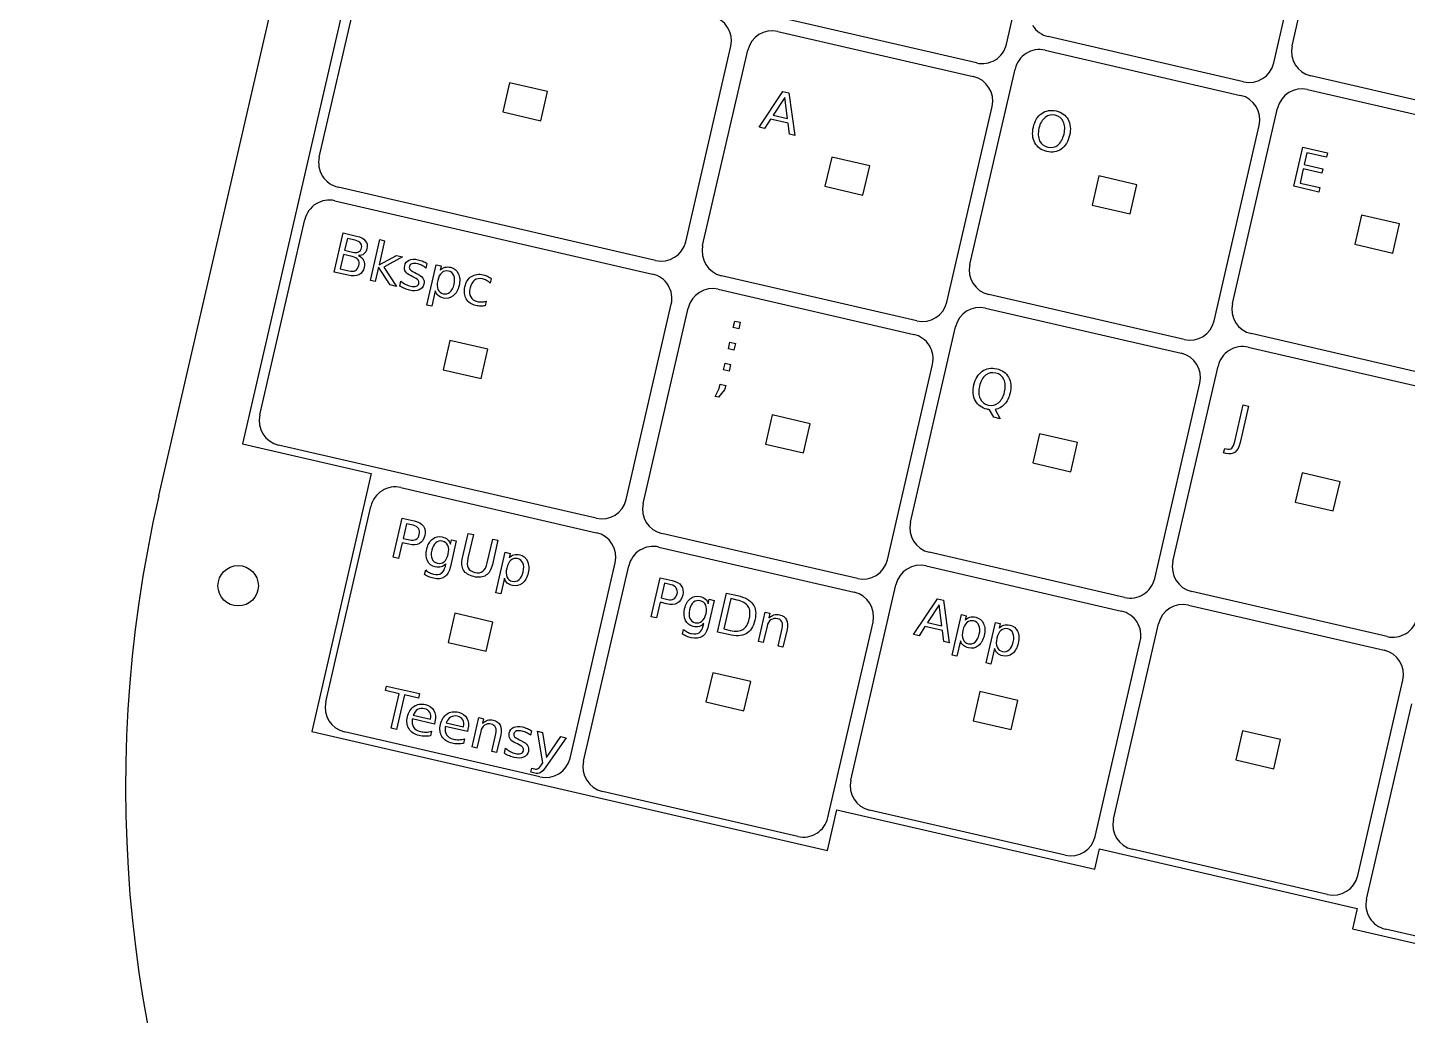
# Model space of a CAD drawing. Extents: x -4 to 403, y -6 to 597.
# Drawn here: x -3.9 to 95.2, y 476.8 to 547.7 of the extents above; entities that cross this region are included whole.
import ezdxf

# ---------------------------------------------------------------- set-up
doc = ezdxf.new("R2010")
doc.units = 0
doc.layers.get('0').update_dxf_attribs({"linetype": 'CONTINUOUS'})

msp = doc.modelspace()

# ---------------------------------------------------------------- linework, layer by layer
at = {"color": 1}
for p, q in [((5.533583, 514.070437), (23.754619, 592.994413)), ((28.62647, 591.869658), (11.530189, 517.817533)), ((66.391111, 546.511947), (69.630404, 560.542875)), ((86.89079, 546.39759), (90.130086, 560.428519)), ((85.578993, 545.160988), (88.818289, 559.191917)), ((17.052424, 538.402903), (20.291719, 552.43383)), ((64.232331, 545.162992), (50.201402, 548.402288)), ((49.976451, 547.427918), (64.00738, 544.188623)), ((83.420216, 543.812034), (69.389287, 547.051327)), ((43.360414, 532.329224), (46.59971, 546.360153)), ((44.578378, 532.048035), (47.817674, 546.078964)), ((69.164336, 546.076957), (83.195265, 542.837662)), ((63.766263, 530.697074), (67.005556, 544.728003)), ((102.270674, 540.999517), (88.239745, 544.238813)), ((30.703772, 543.743905), (30.220128, 541.649012)), ((33.432009, 543.114045), (30.703772, 543.743905)), ((32.948364, 541.019149), (33.432009, 543.114045)), ((88.014794, 543.264444), (102.045723, 540.025148)), ((62.117039, 527.998917), (65.356334, 542.029846)), ((82.616721, 527.88456), (85.856017, 541.915489)), ((30.220128, 541.649012), (32.948364, 541.019149)), ((81.304924, 526.647956), (84.54422, 540.678884)), ((53.84506, 538.40132), (53.361416, 536.306424)), ((56.573297, 537.771457), (53.84506, 538.40132)), ((56.089652, 535.676561), (56.573297, 537.771457)), ((73.032945, 537.050359), (72.549301, 534.955463)), ((75.761182, 536.420495), (73.032945, 537.050359)), ((41.201637, 530.98027), (18.401378, 536.244124)), ((53.361416, 536.306424), (56.089652, 535.676561)), ((75.277538, 534.325599), (75.761182, 536.420495)), ((18.176427, 535.269754), (40.976686, 530.0059)), ((72.549301, 534.955463), (75.277538, 534.325599)), ((91.883403, 534.237845), (91.399759, 532.142949)), ((94.61164, 533.607982), (91.883403, 534.237845)), ((12.778354, 519.889871), (16.017649, 533.9208)), ((94.127995, 531.513086), (94.61164, 533.607982)), ((91.399759, 532.142949), (94.127995, 531.513086)), ((59.958262, 526.649962), (45.927333, 529.889258)), ((45.702382, 528.914886), (59.733311, 525.675593)), ((79.146147, 525.299001), (65.115218, 528.538297)), ((39.086345, 513.816192), (42.325641, 527.847121)), ((40.304309, 513.535002), (43.543605, 527.565931)), ((64.890267, 527.563928), (78.921196, 524.324632)), ((59.492191, 512.184044), (62.731487, 526.214973)), ((26.429702, 525.230875), (25.946057, 523.135979)), ((29.157937, 524.601012), (26.429702, 525.230875)), ((97.996604, 522.486487), (83.965676, 525.725783)), ((28.674292, 522.506116), (29.157937, 524.601012)), ((83.740725, 524.751411), (97.771654, 521.512118)), ((25.946057, 523.135979), (28.674292, 522.506116)), ((57.842969, 509.485884), (61.082265, 523.516813)), ((78.342652, 509.371527), (81.581945, 523.402456)), ((77.030855, 508.134926), (80.270148, 522.165855)), ((49.570991, 519.888287), (49.087347, 517.793391)), ((52.299227, 519.258424), (49.570991, 519.888287)), ((51.815583, 517.163528), (52.299227, 519.258424)), ((68.758876, 518.537329), (68.275229, 516.442433)), ((71.48711, 517.907466), (68.758876, 518.537329)), ((11.530189, 517.817533), (20.786704, 515.680498)), ((36.927568, 512.467237), (14.127308, 517.731094)), ((49.087347, 517.793391), (51.815583, 517.163528)), ((71.003466, 515.81257), (71.48711, 517.907466)), ((68.275229, 516.442433), (71.003466, 515.81257)), ((20.786704, 515.680498), (16.512634, 497.167465)), ((87.609334, 515.724813), (87.125687, 513.629916)), ((90.33757, 515.094949), (87.609334, 515.724813)), ((22.91528, 514.675925), (36.946209, 511.436629)), ((89.853923, 513.000056), (90.33757, 515.094949)), ((17.517207, 499.296042), (20.756502, 513.326971)), ((87.125687, 513.629916), (89.853923, 513.000056)), ((55.684192, 508.136929), (41.653263, 511.376225)), ((41.428312, 510.401856), (55.459241, 507.16256)), ((35.055867, 495.246923), (38.295163, 509.277852)), ((74.872075, 506.785971), (60.841146, 510.025267)), ((36.030237, 495.021972), (39.269533, 509.052901)), ((60.616195, 509.050895), (74.647124, 505.811602)), ((12.679419, 507.623934), (12.679419, 507.623934)), ((55.218122, 493.671011), (58.457418, 507.70194)), ((79.466653, 506.238381), (93.497581, 502.999085)), ((93.722532, 503.973455), (79.691603, 507.21275)), ((26.783889, 505.649327), (26.300245, 503.554431)), ((29.512125, 505.019463), (26.783889, 505.649327)), ((29.028481, 502.924567), (29.512125, 505.019463)), ((53.5689, 490.972854), (56.808193, 505.003783)), ((74.06858, 490.858498), (77.307875, 504.889427)), ((26.300245, 503.554431), (29.028481, 502.924567)), ((72.756783, 489.621893), (75.996078, 503.652822)), ((45.296922, 501.375258), (44.813274, 499.280361)), ((48.025158, 500.745394), (45.296922, 501.375258)), ((47.541511, 498.650498), (48.025158, 500.745394)), ((91.60724, 486.809379), (94.846536, 500.840308)), ((64.484804, 500.024296), (64.00116, 497.9294)), ((67.213041, 499.394433), (64.484804, 500.024296)), ((66.729396, 497.299537), (67.213041, 499.394433)), ((44.813274, 499.280361), (47.541511, 498.650498)), ((92.244185, 485.122873), (95.48348, 499.153802)), ((64.00116, 497.9294), (66.729396, 497.299537)), ((16.512634, 497.167465), (53.538697, 488.619327)), ((32.89709, 493.897969), (18.866161, 497.137265)), ((83.335262, 497.211783), (82.851617, 495.116887)), ((86.063498, 496.581919), (83.335262, 497.211783)), ((85.579854, 494.487023), (86.063498, 496.581919)), ((82.851617, 495.116887), (85.579854, 494.487023)), ((51.41012, 489.6239), (37.379191, 492.863195)), ((53.538697, 488.619327), (54.213549, 491.542438)), ((54.213549, 491.542438), (72.726582, 487.268366)), ((70.598005, 488.272938), (56.567077, 491.512234)), ((72.726582, 487.268366), (73.064007, 488.729921)), ((73.064007, 488.729921), (91.57704, 484.455852)), ((89.448463, 485.460425), (75.417534, 488.699721)), ((91.57704, 484.455852), (91.239612, 482.994296)), ((91.239612, 482.994296), (109.752645, 478.720227)), ((107.624068, 479.7248), (93.593139, 482.964093))]:
    msp.add_line(p, q, dxfattribs=at)
at = {"color": 5}
for p, q in [((48.626743, 540.555393), (50.346179, 543.114572)), ((50.346179, 543.114572), (50.776655, 543.015188)), ((50.776655, 543.015188), (51.198321, 539.961696)), ((50.474113, 542.691013), (49.636593, 541.41323)), ((50.668607, 541.174972), (50.474113, 542.691013)), ((49.449017, 541.123898), (49.027146, 540.462953)), ((50.714126, 540.831824), (49.449017, 541.123898)), ((49.636593, 541.41323), (50.668607, 541.174972)), ((49.027146, 540.462953), (48.626743, 540.555393)), ((50.803563, 540.052834), (50.714126, 540.831824)), ((51.198321, 539.961696), (50.803563, 540.052834)), ((87.012851, 536.311628), (87.660794, 539.118179)), ((87.660794, 539.118179), (89.435331, 538.708496)), ((87.96674, 538.710949), (87.774916, 537.880073)), ((89.361553, 538.388931), (87.96674, 538.710949)), ((89.435331, 538.708496), (89.361553, 538.388931)), ((87.701138, 537.560507), (87.466351, 536.54353)), ((89.03768, 537.251942), (87.701138, 537.560507)), ((87.774916, 537.880073), (89.111459, 537.571508)), ((89.111459, 537.571508), (89.03768, 537.251942)), ((88.821224, 535.894134), (87.012851, 536.311628)), ((87.466351, 536.54353), (88.895003, 536.2137)), ((88.895003, 536.2137), (88.821224, 535.894134)), ((18.111571, 530.153204), (18.759515, 532.959754)), ((18.759515, 532.959754), (19.729495, 532.735816)), ((19.067194, 532.560051), (18.871899, 531.714135)), ((19.629256, 532.43028), (19.067194, 532.560043)), ((20.722623, 529.550399), (21.397908, 532.475379)), ((21.745672, 532.395092), (21.346837, 530.667548)), ((21.397908, 532.475379), (21.745672, 532.395092)), ((18.800725, 531.405844), (18.563334, 530.377587)), ((19.409783, 531.265238), (18.800725, 531.40585)), ((18.871899, 531.714135), (19.433961, 531.584375)), ((21.346837, 530.667548), (22.588467, 531.337236)), ((23.030222, 531.235249), (21.686207, 530.508019)), ((22.588467, 531.337236), (23.030222, 531.235249)), ((19.119148, 529.920587), (18.111571, 530.153204)), ((18.563334, 530.377587), (19.172391, 530.236976)), ((21.307778, 530.498367), (21.070387, 529.47011)), ((22.139997, 529.223171), (21.307778, 530.498367)), ((21.686207, 530.508019), (22.591151, 529.119014)), ((23.911186, 530.111155), (24.023538, 530.057499)), ((24.782919, 530.765264), (24.707405, 530.43818)), ((24.778588, 527.770525), (25.449533, 530.676706)), ((25.449533, 530.676706), (25.797298, 530.596419)), ((25.797298, 530.596419), (25.72352, 530.276851)), ((21.070387, 529.47011), (20.722623, 529.550399)), ((22.591151, 529.119014), (22.139997, 529.223171)), ((22.832642, 529.144448), (22.915099, 529.501612)), ((23.768724, 529.81141), (23.654926, 529.867383)), ((29.402903, 529.678859), (29.328258, 529.355531)), ((25.384141, 528.806843), (25.126353, 527.690236)), ((29.027939, 528.054703), (28.954161, 527.735138)), ((25.126353, 527.690236), (24.778588, 527.770525)), ((46.772334, 526.156553), (46.882567, 526.634025)), ((47.168972, 526.064983), (46.772334, 526.156553)), ((46.882567, 526.634025), (47.279205, 526.542452)), ((47.279205, 526.542452), (47.168972, 526.064983)), ((46.422974, 524.643309), (46.533207, 525.120781)), ((46.533207, 525.120781), (46.929845, 525.029208)), ((46.819612, 524.551739), (46.422974, 524.643309)), ((46.929845, 525.029208), (46.819612, 524.551739)), ((46.074986, 523.13601), (46.185219, 523.613482)), ((46.471629, 523.044438), (46.074986, 523.13601)), ((46.185219, 523.613482), (46.581862, 523.52191)), ((46.581862, 523.52191), (46.471629, 523.044438)), ((45.761214, 521.776907), (45.835859, 522.100238)), ((45.835859, 522.100238), (46.232502, 522.008665)), ((45.468197, 521.210956), (45.761214, 521.776907)), ((45.710688, 521.154974), (45.468197, 521.210956)), ((46.157855, 521.685337), (45.710688, 521.154974)), ((46.232502, 522.008665), (46.157855, 521.685337)), ((65.486258, 519.719482), (65.174541, 520.26467)), ((65.57119, 520.276055), (65.944929, 519.613592)), ((82.783915, 517.994091), (83.386722, 520.60514)), ((83.766444, 520.517485), (83.163637, 517.906435)), ((83.386722, 520.605149), (83.766444, 520.517485)), ((65.944929, 519.613592), (65.486258, 519.719482)), ((81.983745, 517.161112), (82.057523, 517.480678)), ((82.128488, 517.127694), (81.983745, 517.161112)), ((82.057523, 517.480678), (82.175949, 517.453331)), ((22.363241, 509.671851), (23.011184, 512.478402)), ((23.011184, 512.478402), (23.868376, 512.280505)), ((23.318863, 512.078691), (23.075396, 511.024116)), ((23.796334, 511.968457), (23.318863, 512.078691)), ((27.330658, 509.635812), (27.735133, 511.387791)), ((28.11674, 511.299692), (27.723113, 509.594709)), ((27.735139, 511.387791), (28.11674, 511.299692)), ((23.003354, 510.712069), (22.742962, 509.584188)), ((23.480825, 510.601839), (23.003354, 510.712069)), ((23.075396, 511.024116), (23.552867, 510.913883)), ((26.88901, 510.844552), (26.463268, 509.000459)), ((26.469348, 510.604839), (26.543126, 510.924404)), ((26.543126, 510.924404), (26.88901, 510.844552)), ((29.108522, 509.274861), (29.502149, 510.979844)), ((29.883753, 510.891743), (29.479275, 509.139764)), ((29.502149, 510.979844), (29.883753, 510.891743)), ((22.742962, 509.584188), (22.363241, 509.671851)), ((29.737065, 507.12599), (30.408012, 510.032173)), ((30.408012, 510.032173), (30.755774, 509.951884)), ((30.755774, 509.951884), (30.681999, 509.632318)), ((24.615758, 508.425157), (24.693442, 508.761642)), ((26.103062, 509.018326), (26.142555, 509.18939)), ((30.342618, 508.162307), (30.08483, 507.045703)), ((40.876269, 505.397782), (41.524212, 508.204333)), ((41.524212, 508.204333), (42.381405, 508.006433)), ((41.831893, 507.804618), (41.588426, 506.750047)), ((42.309365, 507.694385), (41.831893, 507.804618)), ((30.08483, 507.045703), (29.737065, 507.12599)), ((41.516383, 506.438), (41.25599, 505.310115)), ((41.993855, 506.327766), (41.516383, 506.438)), ((41.588426, 506.750047), (42.065898, 506.639814)), ((45.402046, 506.570478), (44.976303, 504.726387)), ((44.982385, 506.330764), (45.056163, 506.65033)), ((45.056163, 506.65033), (45.402046, 506.570478)), ((45.643459, 504.297189), (46.291402, 507.103739)), ((46.599084, 506.704028), (46.095224, 504.52157)), ((46.291402, 507.103739), (47.071524, 506.923634)), ((47.057757, 506.598133), (46.599084, 506.704028)), ((59.716391, 504.127108), (61.435825, 506.686287)), ((61.563762, 506.262731), (60.726239, 504.984945)), ((61.435825, 506.686287), (61.866301, 506.586903)), ((61.758252, 504.746687), (61.563762, 506.262731)), ((61.866301, 506.586903), (62.287966, 503.533411)), ((41.25599, 505.310115), (40.876269, 505.397782)), ((48.577837, 503.619734), (49.063902, 505.725118)), ((49.063902, 505.725118), (49.411668, 505.644828)), ((49.411668, 505.644828), (49.336154, 505.317741)), ((62.48281, 502.64495), (63.153754, 505.55113)), ((63.153754, 505.55113), (63.501519, 505.470841)), ((63.501519, 505.470841), (63.427741, 505.151275)), ((43.128794, 504.151085), (43.206479, 504.48757)), ((44.6161, 504.744254), (44.655591, 504.915318)), ((46.423581, 504.117083), (45.643459, 504.297189)), ((46.095224, 504.52157), (46.553897, 504.415677)), ((49.200315, 504.729364), (48.925602, 503.539445)), ((49.995213, 503.292506), (50.285987, 504.551979)), ((50.634475, 504.483402), (50.341099, 503.212654)), ((60.538663, 504.695613), (60.116791, 504.034669)), ((61.803769, 504.403539), (60.538663, 504.695613)), ((60.726239, 504.984945), (61.758252, 504.746687)), ((61.893208, 503.624549), (61.803769, 504.403539)), ((64.926558, 502.080765), (65.597505, 504.986946)), ((65.597505, 504.986946), (65.945267, 504.906659)), ((65.945267, 504.906659), (65.871492, 504.58709)), ((48.925602, 503.539445), (48.577837, 503.619734)), ((50.341099, 503.212654), (49.995213, 503.292506)), ((60.116791, 504.034669), (59.716391, 504.127108)), ((62.287966, 503.533411), (61.893208, 503.624549)), ((63.088363, 503.681267), (62.830575, 502.56466)), ((62.830575, 502.56466), (62.48281, 502.64495)), ((65.532114, 503.117082), (65.274324, 502.000476)), ((65.274324, 502.000476), (64.926558, 502.080765)), ((21.797613, 500.106327), (21.871391, 500.425896)), ((21.871391, 500.425896), (24.245586, 499.877769)), ((22.79391, 499.876313), (21.797613, 500.106327)), ((22.219745, 497.389331), (22.79391, 499.876313)), ((23.175511, 499.788215), (22.601346, 497.301233)), ((24.171808, 499.558201), (23.175511, 499.788215)), ((24.245586, 499.877769), (24.171808, 499.558201)), ((23.804689, 498.328237), (25.038287, 498.045467)), ((22.601346, 497.301233), (22.219745, 497.389331)), ((25.321666, 497.694877), (23.73135, 498.062031)), ((25.360726, 497.86406), (25.321666, 497.694877)), ((27.690226, 497.148051), (26.099907, 497.515205)), ((26.173246, 497.781414), (27.406844, 497.498642)), ((27.729282, 497.317235), (27.690226, 497.148051)), ((28.020821, 496.050046), (28.506887, 498.155429)), ((28.506887, 498.155429), (28.854652, 498.075143)), ((28.854652, 498.075143), (28.779138, 497.748056)), ((25.117148, 497.177792), (25.041635, 496.850708)), ((27.485705, 496.630969), (27.410191, 496.303882)), ((28.643299, 497.159676), (28.368586, 495.969757)), ((29.438203, 495.722821), (29.728974, 496.982291)), ((30.077464, 496.913714), (29.784089, 495.642966)), ((31.277471, 496.262449), (31.163673, 496.318422)), ((31.419931, 496.562195), (31.532283, 496.508536)), ((32.291664, 497.216307), (32.21615, 496.88922)), ((33.096599, 494.913842), (32.723303, 497.181983)), ((32.723303, 497.181983), (33.089862, 497.097356)), ((33.089862, 497.097356), (33.367622, 495.298751)), ((34.772293, 496.708936), (33.316227, 494.621575)), ((33.367622, 495.298751), (34.405729, 496.793566)), ((34.405729, 496.793566), (34.772293, 496.708936)), ((28.368586, 495.969757), (28.020821, 496.050046)), ((29.784089, 495.642966), (29.438203, 495.722821)), ((30.341385, 495.595485), (30.423844, 495.952648)), ((32.242216, 494.231982), (32.309049, 494.521471)), ((32.309049, 494.521471), (32.512071, 494.4746)), ((32.998112, 494.770258), (33.096599, 494.913842)), ((32.518548, 494.168185), (32.242216, 494.231982))]:
    msp.add_line(p, q, dxfattribs=at)
at = {"color": 1}
for points in [[(46.59971, 546.360153), (46.823336, 547.328787), (46.219389, 548.295304), (45.250756, 548.51893)], [(68.267712, 547.851339), (68.52069, 547.446489), (68.924133, 547.158716), (69.389287, 547.051327)], [(49.976451, 547.427918), (49.007818, 547.651545), (48.041301, 547.047597), (47.817674, 546.078964)], [(65.591099, 545.390371), (65.995949, 545.643349), (66.283721, 546.046792), (66.391111, 546.511947)], [(67.805569, 545.849579), (67.400719, 545.5966), (67.112946, 545.193158), (67.005556, 544.728003)], [(69.164336, 546.076957), (68.699182, 546.184347), (68.210418, 546.102557), (67.805569, 545.849579)], [(86.89079, 546.39759), (86.667164, 545.428957), (87.271112, 544.46244), (88.239745, 544.238813)], [(64.232331, 545.162992), (64.697485, 545.055602), (65.186249, 545.137393), (65.591099, 545.390371)], [(83.420216, 543.812034), (84.388849, 543.588408), (85.355367, 544.192355), (85.578993, 545.160988)], [(65.356334, 542.029846), (65.579961, 542.998479), (64.976013, 543.964996), (64.00738, 544.188623)], [(88.014794, 543.264444), (87.046161, 543.48807), (86.079643, 542.884122), (85.856017, 541.915489)], [(84.54422, 540.678884), (84.767846, 541.647518), (84.163898, 542.614035), (83.195265, 542.837662)], [(17.052424, 538.402903), (16.945034, 537.937749), (17.026825, 537.448985), (17.279803, 537.044136)], [(17.279803, 537.044136), (17.532781, 536.639286), (17.936223, 536.351513), (18.401378, 536.244124)], [(16.81766, 535.042375), (16.412811, 534.789396), (16.125038, 534.385954), (16.017649, 533.9208)], [(18.176427, 535.269754), (17.711273, 535.377143), (17.22251, 535.295353), (16.81766, 535.042375)], [(41.201637, 530.98027), (42.17027, 530.756644), (43.136788, 531.360591), (43.360414, 532.329224)], [(44.578378, 532.048035), (44.354752, 531.079402), (44.958699, 530.112885), (45.927333, 529.889258)], [(42.098262, 529.205888), (41.845284, 529.610738), (41.441841, 529.898511), (40.976686, 530.0059)], [(63.766263, 530.697074), (63.542637, 529.728441), (64.146585, 528.761923), (65.115218, 528.538297)], [(42.325641, 527.847121), (42.433031, 528.312275), (42.35124, 528.801039), (42.098262, 529.205888)], [(45.702382, 528.914886), (44.733748, 529.138512), (43.767231, 528.534564), (43.543605, 527.565931)], [(59.958262, 526.649962), (60.926895, 526.426336), (61.893412, 527.030283), (62.117039, 527.998917)], [(64.890264, 527.563928), (63.921631, 527.787554), (62.955114, 527.183606), (62.731487, 526.214973)], [(82.616721, 527.88456), (82.393095, 526.915927), (82.997042, 525.94941), (83.965676, 525.725783)], [(79.146147, 525.299001), (80.11478, 525.075375), (81.081297, 525.679322), (81.304924, 526.647956)], [(60.854886, 524.875581), (60.601908, 525.280431), (60.198465, 525.568204), (59.733311, 525.675593)], [(61.082265, 523.516813), (61.189655, 523.981967), (61.107864, 524.470731), (60.854886, 524.875581)], [(80.270148, 522.165855), (80.493774, 523.134487), (79.889828, 524.101004), (78.921196, 524.324632)], [(82.381957, 524.524032), (81.977107, 524.271054), (81.689334, 523.867611), (81.581945, 523.402456)], [(83.740725, 524.751411), (83.27557, 524.858801), (82.786807, 524.77701), (82.381957, 524.524032)], [(12.778354, 519.889871), (12.554728, 518.921237), (13.158675, 517.95472), (14.127308, 517.731094)], [(21.556513, 514.448545), (21.151664, 514.195567), (20.863891, 513.792125), (20.756502, 513.326971)], [(22.91528, 514.675925), (22.450126, 514.783314), (21.961363, 514.701524), (21.556513, 514.448545)], [(5.533583, 514.070437), (-3.88905, 473.256521), (15.135912, 431.180004), (52.003148, 411.296125)], [(36.927568, 512.467237), (37.896201, 512.243611), (38.862718, 512.847558), (39.086345, 513.816192)], [(40.304309, 513.535002), (40.080683, 512.566369), (40.68463, 511.599852), (41.653263, 511.376225)], [(59.492191, 512.184044), (59.268565, 511.215411), (59.872513, 510.248894), (60.841146, 510.025267)], [(38.295163, 509.277852), (38.518789, 510.246486), (37.914842, 511.213003), (36.946209, 511.436629)], [(41.428312, 510.401856), (40.963158, 510.509246), (40.474394, 510.427455), (40.069545, 510.174477)], [(40.069545, 510.174477), (39.664695, 509.921499), (39.376922, 509.518056), (39.269533, 509.052901)], [(55.684192, 508.136929), (56.652826, 507.913303), (57.619343, 508.517251), (57.842969, 509.485884)], [(60.616195, 509.050895), (59.647562, 509.274521), (58.681044, 508.670573), (58.457418, 507.70194)], [(78.342649, 509.371527), (78.119023, 508.402894), (78.72297, 507.436377), (79.691603, 507.21275)], [(9.779419, 507.623934), (9.779419, 508.424745), (10.428606, 509.073933), (11.229418, 509.073933)], [(11.229418, 509.073933), (12.030231, 509.073933), (12.679419, 508.424745), (12.679419, 507.623934)], [(11.229418, 506.173933), (10.428606, 506.173933), (9.779419, 506.82312), (9.779419, 507.623934)], [(12.679419, 507.623934), (12.679419, 506.82312), (12.030231, 506.173933), (11.229418, 506.173933)], [(76.230843, 507.01335), (76.635692, 507.266328), (76.923465, 507.669771), (77.030855, 508.134926)], [(56.808193, 505.003783), (57.031819, 505.972415), (56.427873, 506.938932), (55.459241, 507.16256)], [(74.872075, 506.785971), (75.337229, 506.678581), (75.825993, 506.760372), (76.230843, 507.01335)], [(79.466653, 506.238381), (78.498019, 506.462007), (77.531502, 505.85806), (77.307875, 504.889427)], [(75.7687, 505.01159), (75.515721, 505.41644), (75.112279, 505.704213), (74.647124, 505.811602)], [(95.0813, 504.200833), (95.48615, 504.453812), (95.773923, 504.857254), (95.881312, 505.322409)], [(75.996078, 503.652822), (76.103468, 504.117976), (76.021678, 504.60674), (75.7687, 505.01159)], [(93.722532, 503.973455), (94.187687, 503.866065), (94.67645, 503.947855), (95.0813, 504.200833)], [(94.846536, 500.840308), (95.070162, 501.808941), (94.466215, 502.775459), (93.497581, 502.999085)], [(17.517207, 499.296042), (17.293581, 498.327409), (17.897528, 497.360891), (18.866161, 497.137265)], [(32.89709, 493.897969), (33.865724, 493.674343), (34.832241, 494.27829), (35.055867, 495.246923)], [(36.030237, 495.021972), (35.806611, 494.053339), (36.410558, 493.086822), (37.379191, 492.863195)], [(55.218122, 493.671011), (54.994496, 492.702378), (55.598443, 491.735861), (56.567077, 491.512234)], [(52.768888, 489.851278), (53.173738, 490.104257), (53.461511, 490.507699), (53.5689, 490.972854)], [(74.06858, 490.858498), (73.844954, 489.889864), (74.448901, 488.923347), (75.417534, 488.699721)], [(51.41012, 489.6239), (51.875275, 489.51651), (52.364038, 489.5983), (52.768888, 489.851278)], [(70.598005, 488.272938), (71.566639, 488.049312), (72.533156, 488.65326), (72.756783, 489.621893)], [(89.448463, 485.460425), (90.417096, 485.236799), (91.383614, 485.840746), (91.60724, 486.809379)], [(92.244185, 485.122873), (92.136795, 484.657718), (92.218585, 484.168955), (92.471564, 483.764105)], [(92.471564, 483.764105), (92.724542, 483.359255), (93.127984, 483.071482), (93.593139, 482.964093)]]:
    msp.add_open_spline(points, degree=3, dxfattribs=at)
at = {"color": 5}
for points in [[(68.324048, 540.561923), (68.426469, 541.005557), (68.625859, 541.331763), (68.922221, 541.540546)], [(69.160936, 541.253774), (68.951823, 541.08557), (68.806326, 540.824141), (68.724448, 540.469484)], [(68.922221, 541.540546), (69.220123, 541.750288), (69.566455, 541.809591), (69.961216, 541.718456)], [(69.890043, 541.410167), (69.614334, 541.473817), (69.371298, 541.421682), (69.160936, 541.253774)], [(70.47304, 540.950851), (70.360075, 541.193409), (70.165745, 541.346512), (69.890043, 541.410167)], [(69.961216, 541.718456), (70.354719, 541.627606), (70.63875, 541.422771), (70.813307, 541.103953)], [(70.521543, 540.054592), (70.603418, 540.409249), (70.587253, 540.708001), (70.47304, 540.950851)], [(70.813307, 541.103953), (70.988149, 540.786386), (71.024359, 540.405787), (70.92194, 539.962153)], [(68.432681, 539.420123), (68.257839, 539.73769), (68.221629, 540.11829), (68.324048, 540.561923)], [(68.724448, 540.469484), (68.642857, 540.11608), (68.65917, 539.817954), (68.773385, 539.575108)], [(70.085487, 539.272185), (70.2946, 539.440383), (70.43995, 539.701188), (70.521543, 540.054592)], [(70.92194, 539.962153), (70.819807, 539.519772), (70.620417, 539.193566), (70.32377, 538.98353)], [(69.288968, 538.806634), (68.89421, 538.897772), (68.608779, 539.10227), (68.432681, 539.420123)], [(68.773385, 539.575108), (68.888848, 539.331968), (69.084436, 539.178574), (69.360145, 539.114925)], [(70.32377, 538.98353), (70.027406, 538.774754), (69.682474, 538.715786), (69.288968, 538.806634)], [(69.360145, 539.114925), (69.635848, 539.051272), (69.877628, 539.103692), (70.085487, 539.272185)], [(20.01851, 532.229532), (19.944479, 532.32054), (19.814728, 532.387458), (19.629256, 532.43028)], [(19.729495, 532.735816), (20.018983, 532.66898), (20.228165, 532.557328), (20.357043, 532.400855)], [(20.082392, 531.880164), (20.115084, 532.021777), (20.093791, 532.138233), (20.01851, 532.229532)], [(20.357043, 532.400855), (20.485916, 532.24438), (20.524748, 532.055235), (20.47354, 531.833422)], [(19.833739, 531.034699), (19.755372, 531.141232), (19.614053, 531.218079), (19.409783, 531.265238)], [(19.433961, 531.584375), (19.619434, 531.541553), (19.765242, 531.544189), (19.871388, 531.592277)], [(19.892842, 530.613175), (19.933346, 530.788624), (19.913645, 530.929131), (19.833739, 531.034699)], [(20.258624, 531.4514), (20.154981, 531.368404), (20.022569, 531.332314), (19.861387, 531.343129)], [(19.861387, 531.343129), (20.038854, 531.259915), (20.164214, 531.142534), (20.237468, 530.990983)], [(19.871388, 531.592277), (19.979072, 531.641336), (20.049406, 531.737297), (20.082392, 531.880164)], [(20.237468, 530.990983), (20.31226, 530.840395), (20.327668, 530.669856), (20.283694, 530.479371)], [(20.47354, 531.833422), (20.433901, 531.661732), (20.362261, 531.534391), (20.258624, 531.4514)], [(23.184455, 530.599702), (23.230167, 530.797703), (23.335644, 530.934392), (23.500886, 531.009768)], [(23.500886, 531.009768), (23.666126, 531.085135), (23.877826, 531.09302), (24.135988, 531.033418)], [(24.135988, 531.033418), (24.263813, 531.003903), (24.38195, 530.966726), (24.490401, 530.921895)], [(19.172391, 530.236976), (19.376662, 530.189816), (19.537365, 530.196937), (19.654502, 530.25834)], [(19.654502, 530.25834), (19.773177, 530.3207), (19.852624, 530.438976), (19.892842, 530.613175)], [(20.283694, 530.479371), (20.225826, 530.228729), (20.095907, 530.054784), (19.893937, 529.95753)], [(23.238353, 530.181355), (23.164808, 530.297334), (23.146842, 530.436783), (23.184455, 530.599702)], [(23.654926, 529.867383), (23.451043, 529.961973), (23.312186, 530.066629), (23.238353, 530.181355)], [(23.522532, 530.537483), (23.504013, 530.457275), (23.520105, 530.3869), (23.57081, 530.326358)], [(23.705041, 530.744826), (23.60767, 530.711865), (23.546834, 530.642749), (23.522532, 530.537483)], [(23.57081, 530.326358), (23.6218, 530.267063), (23.735258, 530.195328), (23.911186, 530.111155)], [(24.110508, 530.734384), (23.938818, 530.774022), (23.803663, 530.777504), (23.705041, 530.744826)], [(24.023538, 530.057499), (24.257014, 529.948155), (24.413994, 529.833372), (24.494481, 529.713154)], [(24.428915, 530.621272), (24.329428, 530.670627), (24.223296, 530.708343), (24.110508, 530.734384)], [(24.707405, 530.43818), (24.621226, 530.510872), (24.528396, 530.571906), (24.428915, 530.621272)], [(24.490401, 530.921895), (24.598845, 530.877044), (24.696353, 530.824842), (24.782919, 530.765259)], [(25.847861, 530.103603), (25.710572, 529.983498), (25.612562, 529.796246), (25.55383, 529.541848)], [(25.72352, 530.276851), (25.825137, 530.385388), (25.93803, 530.457004), (26.062201, 530.491701)], [(26.33056, 530.221843), (26.147591, 530.264086), (25.986691, 530.224665), (25.847861, 530.103603)], [(26.062201, 530.491701), (26.187912, 530.527357), (26.32784, 530.527391), (26.481986, 530.491805)], [(26.710693, 529.904402), (26.640236, 530.073786), (26.513526, 530.179603), (26.33056, 530.221843)], [(26.481986, 530.491805), (26.737638, 530.432781), (26.921607, 530.28339), (27.033896, 530.043628)], [(27.033896, 530.043628), (27.147433, 529.803573), (27.166012, 529.518124), (27.089633, 529.187278)], [(27.981609, 529.83473), (28.216265, 529.987793), (28.497765, 530.026424), (28.826105, 529.950624)], [(19.893937, 529.95753), (19.691963, 529.860282), (19.4337, 529.847966), (19.119148, 529.920587)], [(23.195435, 528.95773), (23.078794, 529.007105), (22.957862, 529.06934), (22.832642, 529.144448)], [(22.915099, 529.501612), (23.027592, 529.405679), (23.141966, 529.326473), (23.258222, 529.263995)], [(23.258222, 529.263995), (23.374765, 529.202767), (23.493818, 529.158122), (23.61538, 529.130058)], [(23.61538, 529.130058), (23.778296, 529.092446), (23.909981, 529.091086), (24.010437, 529.125965)], [(24.150744, 529.570753), (24.099656, 529.635348), (23.972316, 529.715567), (23.768724, 529.81141)], [(24.010437, 529.125965), (24.111179, 529.16211), (24.173269, 529.230935), (24.196706, 529.332442)], [(24.196706, 529.332442), (24.218403, 529.426433), (24.203084, 529.50587), (24.150744, 529.570753)], [(24.558065, 529.276734), (24.512928, 529.081233), (24.399498, 528.944403), (24.217775, 528.866236)], [(24.494481, 529.713154), (24.576506, 529.593896), (24.597701, 529.448424), (24.558065, 529.276734)], [(25.55383, 529.541848), (25.495096, 529.287445), (25.500957, 529.075552), (25.571412, 528.906165)], [(26.434244, 528.706967), (26.573073, 528.828035), (26.671854, 529.015769), (26.73059, 529.27017)], [(27.089633, 529.187278), (27.013248, 528.856432), (26.871417, 528.608017), (26.664139, 528.442031)], [(26.730589, 529.27017), (26.78932, 529.52457), (26.782688, 529.73598), (26.710693, 529.904402)], [(27.606499, 528.218531), (27.465774, 528.4609), (27.434473, 528.751267), (27.512589, 529.089632)], [(27.512589, 529.089632), (27.591866, 529.433009), (27.748203, 529.681373), (27.981609, 529.83473)], [(28.201381, 529.560249), (28.044618, 529.447284), (27.936583, 529.262344), (27.877271, 529.00544)], [(28.773443, 529.653902), (28.549115, 529.705687), (28.358429, 529.674476), (28.201381, 529.560249)], [(29.060903, 529.543976), (28.969516, 529.59411), (28.873696, 529.630751), (28.773443, 529.653902)], [(28.826105, 529.950624), (28.932627, 529.926015), (29.034038, 529.890742), (29.130341, 529.844743)], [(29.328258, 529.355531), (29.242945, 529.431985), (29.15383, 529.494799), (29.060903, 529.543976)], [(29.130341, 529.844743), (29.226929, 529.799997), (29.317784, 529.744707), (29.402903, 529.678859)], [(23.541027, 528.842304), (23.428238, 528.868353), (23.31304, 528.906817), (23.195435, 528.95773)], [(24.217775, 528.866236), (24.0373, 528.787781), (23.811718, 528.779803), (23.541027, 528.842304)], [(25.593929, 528.463389), (25.497823, 528.550257), (25.427894, 528.664741), (25.384141, 528.806843)], [(25.571412, 528.906165), (25.643408, 528.737743), (25.770891, 528.632415), (25.953859, 528.590172)], [(25.971617, 528.281153), (25.817471, 528.316741), (25.691575, 528.377484), (25.593929, 528.463389)], [(25.953859, 528.590172), (26.136826, 528.547932), (26.296954, 528.58687), (26.434244, 528.706967)], [(26.664139, 528.442031), (26.458109, 528.275757), (26.227269, 528.222132), (25.971617, 528.281153)], [(28.293179, 527.745179), (27.976117, 527.818379), (27.747223, 527.976161), (27.606499, 528.218531)], [(27.877271, 529.00544), (27.81796, 528.74853), (27.833843, 528.534323), (27.92493, 528.362814)], [(27.92493, 528.362814), (28.016305, 528.192561), (28.174152, 528.081537), (28.398477, 528.029747)], [(28.398477, 528.029747), (28.498733, 528.006604), (28.600768, 527.99689), (28.7046, 528.000655)], [(28.7046, 528.000655), (28.809968, 528.005368), (28.917746, 528.023374), (29.027939, 528.054703)], [(28.629955, 527.703066), (28.521985, 527.704195), (28.409723, 527.718278), (28.293179, 527.745179)], [(28.954161, 527.735138), (28.847247, 527.712306), (28.739178, 527.70161), (28.629955, 527.703066)], [(64.648146, 523.027454), (64.946048, 523.237196), (65.292377, 523.296499), (65.687138, 523.205364)], [(65.687138, 523.205364), (66.080644, 523.114514), (66.364675, 522.909679), (66.539232, 522.590862)], [(64.049973, 522.048834), (64.152391, 522.492465), (64.351784, 522.818671), (64.648146, 523.027454)], [(64.886869, 522.740741), (64.677754, 522.57254), (64.53226, 522.311112), (64.450381, 521.956454)], [(65.615973, 522.897138), (65.34027, 522.960787), (65.097232, 522.908652), (64.886869, 522.740741)], [(66.198974, 522.437821), (66.086009, 522.680377), (65.891676, 522.833482), (65.615973, 522.897138)], [(66.247477, 521.541562), (66.329352, 521.896219), (66.313184, 522.194971), (66.198974, 522.437821)], [(66.539232, 522.590862), (66.714072, 522.273294), (66.750284, 521.892695), (66.647865, 521.449061)], [(64.158606, 520.907033), (63.984051, 521.225851), (63.94784, 521.606451), (64.049973, 522.048834)], [(64.450381, 521.956454), (64.368791, 521.60305), (64.385101, 521.304924), (64.499319, 521.062075)], [(65.811423, 520.759152), (66.02053, 520.927353), (66.165883, 521.188158), (66.247477, 521.541562)], [(66.647865, 521.449061), (66.572639, 521.12323), (66.44247, 520.859581), (66.257363, 520.658116)], [(65.014891, 520.293542), (64.62013, 520.38468), (64.334704, 520.589178), (64.158606, 520.907033)], [(64.499319, 521.062075), (64.614784, 520.818938), (64.81037, 520.665544), (65.086076, 520.601892)], [(65.077369, 520.281152), (65.055751, 520.284708), (65.034943, 520.288913), (65.014891, 520.293542)], [(65.174541, 520.26467), (65.132614, 520.271754), (65.100212, 520.277201), (65.077369, 520.281152)], [(65.086076, 520.601892), (65.361779, 520.538242), (65.603561, 520.590659), (65.811423, 520.759152)], [(66.257363, 520.658116), (66.073501, 520.456364), (65.844774, 520.328992), (65.571179, 520.275996)], [(82.799895, 517.214252), (82.636767, 517.09087), (82.412968, 517.062021), (82.128488, 517.127694)], [(82.175949, 517.453331), (82.34388, 517.414562), (82.473157, 517.434224), (82.563782, 517.512292)], [(82.563782, 517.512292), (82.654406, 517.590372), (82.727787, 517.750968), (82.783915, 517.994091)], [(83.163637, 517.906435), (83.085518, 517.568068), (82.964269, 517.33734), (82.799895, 517.214252)], [(23.868376, 512.280505), (24.182928, 512.207881), (24.403919, 512.081623), (24.531348, 511.901723)], [(24.174451, 511.73662), (24.099073, 511.850384), (23.973034, 511.927659), (23.796334, 511.968457)], [(23.994346, 510.956502), (24.111961, 511.025705), (24.190299, 511.144899), (24.22936, 511.314083)], [(24.22936, 511.314083), (24.268127, 511.482011), (24.249824, 511.622856), (24.174451, 511.73662)], [(24.629759, 511.221644), (24.565815, 510.944685), (24.436667, 510.754064), (24.242313, 510.649774)], [(24.531348, 511.901723), (24.660315, 511.722789), (24.693119, 511.496094), (24.629759, 511.221644)], [(25.18776, 510.979915), (25.391087, 511.140211), (25.621831, 511.19056), (25.879993, 511.130963)], [(24.242313, 510.649774), (24.049206, 510.545194), (23.795377, 510.529214), (23.480825, 510.601839)], [(23.552867, 510.913883), (23.729567, 510.873088), (23.876726, 510.887298), (23.994346, 510.956502)], [(24.826249, 509.414036), (24.713769, 509.647242), (24.694997, 509.926136), (24.769932, 510.250717)], [(24.769932, 510.250717), (24.845156, 510.576549), (24.984432, 510.819615), (25.18776, 510.979915)], [(25.415777, 510.715458), (25.281188, 510.601328), (25.184961, 510.418944), (25.127097, 510.168306)], [(25.897751, 510.821986), (25.712276, 510.864805), (25.551617, 510.829296), (25.415777, 510.715458)], [(25.879993, 511.130963), (26.035388, 511.095084), (26.161766, 511.033565), (26.259127, 510.946412)], [(26.284248, 510.514956), (26.213309, 510.676531), (26.084477, 510.778877), (25.897751, 510.821986)], [(26.259127, 510.946412), (26.356482, 510.859251), (26.426556, 510.745394), (26.469348, 510.604839)], [(26.305736, 509.896196), (26.363599, 510.146834), (26.356436, 510.353088), (26.284248, 510.514956)], [(25.382209, 508.974822), (25.124048, 509.034424), (24.938728, 509.180827), (24.826249, 509.414036)], [(25.127097, 510.168306), (25.06952, 509.918914), (25.076201, 509.713434), (25.147137, 509.551856)], [(25.147137, 509.551856), (25.219327, 509.38999), (25.348159, 509.287648), (25.533635, 509.244827)], [(25.533635, 509.244827), (25.72036, 509.20172), (25.881018, 509.237235), (26.015608, 509.351354)], [(26.015608, 509.351354), (26.151448, 509.465194), (26.248157, 509.646807), (26.305735, 509.896196)], [(27.409959, 508.744322), (27.272608, 508.972711), (27.246173, 509.269877), (27.330658, 509.635812)], [(27.723113, 509.594709), (27.653675, 509.293936), (27.658134, 509.064549), (27.73649, 508.906538)], [(28.794821, 508.662201), (28.934518, 508.769869), (29.039084, 508.974088), (29.108522, 509.274861)], [(30.80634, 509.459067), (30.66905, 509.338965), (30.571037, 509.15171), (30.51231, 508.897312)], [(30.681999, 509.632318), (30.783616, 509.740855), (30.896507, 509.812471), (31.020677, 509.847168)], [(31.289036, 509.57731), (31.106069, 509.61955), (30.945168, 509.580132), (30.80634, 509.459067)], [(31.020677, 509.847168), (31.14639, 509.882818), (31.286315, 509.882855), (31.440462, 509.847272)], [(31.66917, 509.259869), (31.598713, 509.429253), (31.472004, 509.535067), (31.289036, 509.57731)], [(31.440462, 509.847272), (31.696113, 509.788246), (31.880083, 509.638854), (31.992373, 509.399089)], [(31.689066, 508.625637), (31.747797, 508.880035), (31.741164, 509.091447), (31.66917, 509.259869)], [(31.992373, 509.399089), (32.105908, 509.15904), (32.12449, 508.873589), (32.048109, 508.542745)], [(24.91059, 508.269969), (24.806865, 508.312395), (24.708587, 508.364124), (24.615758, 508.425157)], [(24.693442, 508.761642), (24.78222, 508.683066), (24.873074, 508.619191), (24.966002, 508.570016)], [(25.248085, 508.162352), (25.126523, 508.190405), (25.014026, 508.226295), (24.91059, 508.269969)], [(24.966002, 508.570016), (25.058928, 508.520842), (25.156773, 508.484393), (25.259537, 508.460669)], [(26.040088, 508.256705), (25.840424, 508.118001), (25.576423, 508.08655), (25.248085, 508.162352)], [(25.259537, 508.460669), (25.486366, 508.4083), (25.669917, 508.428623), (25.810193, 508.521638)], [(25.803873, 508.97454), (25.67816, 508.938881), (25.537605, 508.938991), (25.382209, 508.974822)], [(26.142555, 509.18939), (26.042477, 509.081812), (25.929583, 509.010196), (25.803873, 508.97454)], [(25.810193, 508.521638), (25.950177, 508.613402), (26.047799, 508.778962), (26.103062, 509.018326)], [(26.463268, 509.000504), (26.38052, 508.64209), (26.239459, 508.394155), (26.040088, 508.256705)], [(28.149853, 508.278484), (27.795195, 508.360365), (27.548564, 508.515643), (27.409959, 508.744322)], [(27.73649, 508.906538), (27.81514, 508.749778), (27.97665, 508.643194), (28.221026, 508.586775)], [(29.015316, 508.373697), (28.791742, 508.228632), (28.503254, 508.196896), (28.149853, 508.278484)], [(28.221026, 508.586775), (28.464147, 508.530646), (28.655412, 508.555787), (28.794821, 508.662201)], [(29.479275, 509.139764), (29.394789, 508.773829), (29.240137, 508.518471), (29.015316, 508.373697)], [(30.51231, 508.897312), (30.453574, 508.642909), (30.459433, 508.431016), (30.529892, 508.261632)], [(30.529892, 508.261632), (30.601887, 508.09321), (30.729372, 507.987879), (30.912337, 507.945639)], [(31.392722, 508.062431), (31.531552, 508.183499), (31.630336, 508.371233), (31.689069, 508.625637)], [(32.048109, 508.542745), (31.971726, 508.211899), (31.829892, 507.963484), (31.622617, 507.797498)], [(30.552405, 507.818854), (30.4563, 507.905722), (30.386371, 508.020205), (30.342618, 508.162307)], [(30.930092, 507.636617), (30.775948, 507.672203), (30.650054, 507.732951), (30.552405, 507.818854)], [(30.912337, 507.945639), (31.095305, 507.903396), (31.255432, 507.942337), (31.392722, 508.062431)], [(31.622617, 507.797498), (31.416584, 507.631221), (31.185746, 507.577596), (30.930092, 507.636617)], [(42.687481, 507.462548), (42.612102, 507.576312), (42.486062, 507.65359), (42.309365, 507.694385)], [(42.381405, 508.006433), (42.695959, 507.933808), (42.916947, 507.807551), (43.044379, 507.627657)], [(42.74239, 507.040013), (42.781159, 507.207939), (42.762851, 507.348784), (42.687481, 507.462548)], [(43.044379, 507.627657), (43.173343, 507.448716), (43.206149, 507.222024), (43.14279, 506.947572)], [(42.755341, 506.375702), (42.562236, 506.271122), (42.308408, 506.255145), (41.993855, 506.327766)], [(42.065898, 506.639814), (42.242597, 506.599019), (42.389756, 506.613229), (42.507378, 506.682429)], [(42.507378, 506.682429), (42.624991, 506.751636), (42.70333, 506.870827), (42.74239, 507.040013)], [(43.14279, 506.947572), (43.078847, 506.670616), (42.949696, 506.479991), (42.755341, 506.375702)], [(43.28297, 505.976642), (43.358193, 506.302477), (43.49747, 506.545543), (43.7008, 506.705843)], [(43.928821, 506.441386), (43.794226, 506.327258), (43.698003, 506.144872), (43.640139, 505.894234)], [(43.7008, 506.705843), (43.904124, 506.866136), (44.134866, 506.916485), (44.393029, 506.856888)], [(44.410792, 506.547914), (44.225315, 506.590735), (44.06466, 506.555223), (43.928821, 506.441386)], [(44.393029, 506.856888), (44.548426, 506.821009), (44.674802, 506.759493), (44.772163, 506.672337)], [(44.797289, 506.240884), (44.72635, 506.402462), (44.597518, 506.504804), (44.410792, 506.547914)], [(44.772163, 506.672337), (44.869519, 506.585179), (44.939594, 506.471319), (44.982385, 506.330764)], [(44.818767, 505.622123), (44.876628, 505.872762), (44.869468, 506.079016), (44.797289, 506.240884)], [(47.846669, 506.138799), (47.707963, 506.355619), (47.444994, 506.50873), (47.057757, 506.598133)], [(47.071524, 506.923634), (47.615411, 506.798064), (47.988373, 506.592499), (48.190411, 506.306938)], [(48.190411, 506.306938), (48.392727, 506.022628), (48.438337, 505.639858), (48.32724, 505.15863)], [(43.339287, 505.139961), (43.226807, 505.37317), (43.208034, 505.652064), (43.28297, 505.976642)], [(43.640139, 505.894234), (43.582563, 505.644848), (43.58924, 505.439365), (43.660177, 505.277787)], [(43.660177, 505.277787), (43.732363, 505.115918), (43.861195, 505.013576), (44.046671, 504.970757)], [(44.528645, 505.077285), (44.664487, 505.191125), (44.761193, 505.372738), (44.818772, 505.622123)], [(47.464326, 504.482688), (47.685289, 504.616472), (47.839464, 504.872598), (47.926843, 505.251069)], [(47.926843, 505.251069), (48.013638, 505.627028), (47.986911, 505.922936), (47.846669, 506.138799)], [(49.336154, 505.317741), (49.448086, 505.425217), (49.567054, 505.497412), (49.693055, 505.534324)], [(49.957364, 505.255505), (49.770635, 505.298612), (49.609641, 505.273088), (49.474381, 505.178908)], [(49.693055, 505.534324), (49.820309, 505.570945), (49.957249, 505.572328), (50.103874, 505.538473)], [(50.272722, 505.026279), (50.217878, 505.143218), (50.112759, 505.219627), (49.957364, 505.255505)], [(50.103874, 505.538473), (50.345742, 505.482629), (50.511347, 505.365197), (50.600698, 505.186172)], [(63.427741, 505.151275), (63.52936, 505.259815), (63.642252, 505.331429), (63.766421, 505.366125)], [(63.766421, 505.366125), (63.892135, 505.401781), (64.03206, 505.401818), (64.186207, 505.36623)], [(64.186207, 505.36623), (64.441858, 505.307209), (64.62583, 505.157811), (64.738118, 504.918052)], [(43.206479, 504.48757), (43.295258, 504.408994), (43.386111, 504.345119), (43.479038, 504.295947)], [(43.895245, 504.70075), (43.637085, 504.760349), (43.451764, 504.906752), (43.339287, 505.139961)], [(43.479038, 504.295947), (43.571965, 504.246773), (43.669812, 504.210321), (43.772574, 504.186597)], [(43.772574, 504.186597), (43.999402, 504.134228), (44.182954, 504.154554), (44.323232, 504.247569)], [(44.316908, 504.700467), (44.191197, 504.664809), (44.050642, 504.664922), (43.895245, 504.70075)], [(44.046671, 504.970757), (44.233398, 504.927648), (44.394053, 504.963166), (44.528645, 505.077285)], [(44.655591, 504.915318), (44.555515, 504.80774), (44.442621, 504.736126), (44.316908, 504.700467)], [(44.323232, 504.247569), (44.463215, 504.33933), (44.560835, 504.50489), (44.6161, 504.744254)], [(44.976303, 504.726435), (44.893558, 504.368018), (44.752495, 504.120083), (44.553125, 503.982632)], [(46.553897, 504.415677), (46.941137, 504.326275), (47.24461, 504.348613), (47.464326, 504.482688)], [(48.32724, 505.15863), (48.215557, 504.674892), (48.005707, 504.349121), (47.697687, 504.181311)], [(49.474381, 505.178908), (49.33912, 505.084738), (49.247765, 504.934887), (49.200315, 504.729364)], [(50.285987, 504.551979), (50.331986, 504.751236), (50.327564, 504.909337), (50.272722, 505.026279)], [(50.600698, 505.186172), (50.690335, 505.008394), (50.70159, 504.774136), (50.634472, 504.483393)], [(63.258049, 504.41627), (63.199313, 504.161872), (63.205175, 503.949976), (63.275631, 503.780592)], [(63.552082, 504.97803), (63.414792, 504.857925), (63.316779, 504.670673), (63.258049, 504.41627)], [(64.034781, 505.09627), (63.851811, 505.138507), (63.69091, 505.099092), (63.552082, 504.97803)], [(64.414912, 504.778829), (64.344455, 504.948213), (64.217743, 505.054027), (64.034781, 505.09627)], [(64.434808, 504.144594), (64.493542, 504.398995), (64.486909, 504.610408), (64.414912, 504.778829)], [(64.738118, 504.918052), (64.851653, 504.677997), (64.870232, 504.392549), (64.793854, 504.061703)], [(65.995833, 504.413845), (65.858543, 504.29374), (65.760533, 504.106488), (65.701803, 503.852088)], [(65.871492, 504.58709), (65.973109, 504.69563), (66.086, 504.767244), (66.21017, 504.80194)], [(66.478529, 504.532085), (66.295562, 504.574325), (66.134664, 504.534907), (65.995833, 504.413845)], [(66.21017, 504.80194), (66.335883, 504.837596), (66.475811, 504.837633), (66.629955, 504.802045)], [(66.858663, 504.214644), (66.788206, 504.384029), (66.661497, 504.489842), (66.478529, 504.532085)], [(66.629955, 504.802045), (66.885606, 504.743024), (67.069576, 504.593629), (67.181866, 504.353868)], [(67.181866, 504.353868), (67.295402, 504.113812), (67.313983, 503.828364), (67.237602, 503.497518)], [(43.423626, 503.9959), (43.319901, 504.038326), (43.221623, 504.090055), (43.128794, 504.151085)], [(43.761122, 503.88828), (43.63956, 503.916333), (43.527064, 503.952223), (43.423626, 503.9959)], [(44.553125, 503.982632), (44.353461, 503.843929), (44.089459, 503.812478), (43.761122, 503.88828)], [(47.697687, 504.181311), (47.389667, 504.013505), (46.964962, 503.992095), (46.423581, 504.117083)], [(63.29815, 503.337814), (63.202045, 503.424682), (63.132116, 503.539165), (63.088363, 503.681267)], [(63.275631, 503.780592), (63.347626, 503.612171), (63.475109, 503.506837), (63.658079, 503.464597)], [(63.675837, 503.155577), (63.521692, 503.191166), (63.395796, 503.251911), (63.29815, 503.337814)], [(63.658079, 503.464597), (63.841044, 503.422356), (64.001171, 503.461295), (64.138461, 503.581391)], [(64.368359, 503.316455), (64.162331, 503.150181), (63.931488, 503.096556), (63.675837, 503.155577)], [(64.138461, 503.581391), (64.277292, 503.702459), (64.376075, 503.890193), (64.434806, 504.144594)], [(64.793854, 504.061703), (64.717471, 503.730856), (64.575637, 503.482442), (64.368359, 503.316455)], [(65.701803, 503.852088), (65.643067, 503.597687), (65.648928, 503.385795), (65.719385, 503.216408)], [(66.582215, 503.017209), (66.721045, 503.138277), (66.819829, 503.326011), (66.878562, 503.580412)], [(67.237602, 503.497518), (67.161219, 503.166672), (67.019385, 502.918257), (66.81211, 502.752271)], [(66.878559, 503.580412), (66.937293, 503.834813), (66.93066, 504.046223), (66.858663, 504.214644)], [(65.741898, 502.773632), (65.645793, 502.860497), (65.575864, 502.974981), (65.532114, 503.117082)], [(65.719385, 503.216408), (65.791383, 503.047986), (65.918865, 502.942655), (66.10183, 502.900412)], [(66.119588, 502.591393), (65.965441, 502.626981), (65.839547, 502.687726), (65.741898, 502.773632)], [(66.10183, 502.900412), (66.284798, 502.858172), (66.444925, 502.89711), (66.582215, 503.017209)], [(66.81211, 502.752271), (66.606079, 502.585999), (66.375239, 502.532371), (66.119588, 502.591393)], [(23.384749, 498.207389), (23.464313, 498.552019), (23.620123, 498.803809), (23.852179, 498.962757)], [(24.110276, 498.74279), (23.969809, 498.660379), (23.867947, 498.522194), (23.804689, 498.328237)], [(23.852179, 498.962757), (24.085776, 499.122661), (24.360478, 499.166163), (24.676287, 499.093254)], [(24.612345, 498.799136), (24.41935, 498.843693), (24.251993, 498.824903), (24.110276, 498.74279)], [(24.983084, 498.535346), (24.906359, 498.671856), (24.782779, 498.759788), (24.612345, 498.799136)], [(24.676287, 499.093254), (24.959509, 499.027866), (25.162086, 498.884737), (25.284016, 498.66387)], [(25.038277, 498.045422), (25.079462, 498.23523), (25.061058, 498.398541), (24.983084, 498.535346)], [(25.284016, 498.66387), (25.407485, 498.443962), (25.433054, 498.177358), (25.360726, 497.86406)], [(25.753306, 497.660564), (25.832869, 498.005194), (25.988679, 498.256984), (26.220736, 498.415932)], [(26.220736, 498.415932), (26.454332, 498.575839), (26.729035, 498.619338), (27.044844, 498.546431)], [(27.044844, 498.546431), (27.328067, 498.48104), (27.530643, 498.337914), (27.652572, 498.117044)], [(23.494856, 497.346408), (23.34449, 497.587042), (23.307788, 497.874037), (23.384749, 498.207389)], [(24.226072, 496.868716), (23.890212, 496.946254), (23.646473, 497.105484), (23.494856, 497.346408)], [(23.73135, 498.062031), (23.691417, 497.820448), (23.720896, 497.622244), (23.819792, 497.467411)], [(23.819792, 497.467411), (23.920228, 497.313544), (24.085114, 497.210137), (24.314451, 497.15719)], [(25.863412, 496.799583), (25.713047, 497.04022), (25.676345, 497.327212), (25.753306, 497.660564)], [(26.099907, 497.515205), (26.059974, 497.273623), (26.089453, 497.075419), (26.188348, 496.920586)], [(26.478833, 498.195965), (26.338365, 498.113553), (26.236503, 497.975369), (26.173246, 497.781414)], [(26.980901, 498.252311), (26.787907, 498.296868), (26.62055, 498.278077), (26.478833, 498.195965)], [(27.351641, 497.98852), (27.274915, 498.125034), (27.151336, 498.212963), (26.980901, 498.252311)], [(27.406832, 497.498599), (27.448017, 497.688408), (27.429608, 497.851719), (27.351641, 497.98852)], [(27.652572, 498.117044), (27.776041, 497.89714), (27.80161, 497.630533), (27.729282, 497.317235)], [(28.917365, 497.609222), (28.782104, 497.51505), (28.690746, 497.365201), (28.643299, 497.159676)], [(28.779138, 497.748056), (28.891067, 497.855532), (29.010035, 497.927727), (29.136039, 497.964636)], [(29.400348, 497.685817), (29.213619, 497.728924), (29.052625, 497.7034), (28.917365, 497.609222)], [(29.136039, 497.964636), (29.263293, 498.001257), (29.400233, 498.002643), (29.546858, 497.968784)], [(29.715709, 497.456591), (29.660865, 497.573529), (29.555743, 497.649938), (29.400348, 497.685817)], [(29.546858, 497.968784), (29.788726, 497.912941), (29.954334, 497.795509), (30.043685, 497.616484)], [(29.728974, 496.982291), (29.774976, 497.181548), (29.770556, 497.339649), (29.715709, 497.456591)], [(30.043685, 497.616484), (30.133316, 497.438706), (30.144577, 497.204448), (30.077456, 496.913705)], [(30.6932, 497.050738), (30.738912, 497.248742), (30.844389, 497.385431), (31.00963, 497.460804)], [(31.00963, 497.460804), (31.174871, 497.536175), (31.386572, 497.544057), (31.644732, 497.484454)], [(31.644732, 497.484454), (31.772556, 497.45494), (31.890694, 497.417763), (31.999144, 497.372932)], [(31.999144, 497.372932), (32.107588, 497.328084), (32.205098, 497.275881), (32.291664, 497.216298)], [(24.632259, 496.8185), (24.495559, 496.82104), (24.360164, 496.837748), (24.226072, 496.868716)], [(24.314451, 497.15719), (24.44729, 497.12652), (24.579508, 497.113171), (24.711096, 497.117097)], [(25.041635, 496.850708), (24.905414, 496.826719), (24.768956, 496.81598), (24.632259, 496.8185)], [(24.711096, 497.117097), (24.843937, 497.120738), (24.979287, 497.140973), (25.117148, 497.177792)], [(26.594629, 496.321891), (26.258769, 496.399431), (26.01503, 496.558658), (25.863412, 496.799583)], [(26.188348, 496.920586), (26.288784, 496.766721), (26.45367, 496.663312), (26.683008, 496.610364)], [(27.000816, 496.271675), (26.864116, 496.274215), (26.72872, 496.290923), (26.594629, 496.321891)], [(26.683008, 496.610364), (26.815846, 496.579698), (26.948064, 496.566349), (27.079653, 496.570275)], [(27.079653, 496.570275), (27.212494, 496.573915), (27.347845, 496.594151), (27.485705, 496.630969)], [(30.747096, 496.632395), (30.673552, 496.748371), (30.655588, 496.88782), (30.6932, 497.050738)], [(31.163673, 496.318422), (30.959787, 496.413009), (30.820928, 496.517668), (30.747096, 496.632395)], [(31.031277, 496.988522), (31.012763, 496.908315), (31.028737, 496.83794), (31.079554, 496.777395)], [(31.213784, 497.195865), (31.116415, 497.162902), (31.055576, 497.093788), (31.031277, 496.988522)], [(31.079554, 496.777395), (31.130543, 496.718103), (31.244002, 496.646367), (31.419931, 496.562195)], [(31.619253, 497.185423), (31.447563, 497.225061), (31.312407, 497.228544), (31.213784, 497.195865)], [(31.532283, 496.508536), (31.765757, 496.399194), (31.922741, 496.284415), (32.003225, 496.164194)], [(31.937662, 497.072314), (31.838173, 497.121672), (31.732037, 497.159385), (31.619253, 497.185423)], [(32.21615, 496.88922), (32.129968, 496.961914), (32.037139, 497.022945), (31.937662, 497.072314)], [(27.410191, 496.303882), (27.27397, 496.279893), (27.137513, 496.269155), (27.000816, 496.271675)], [(30.704178, 495.408766), (30.587539, 495.458144), (30.466607, 495.520377), (30.341385, 495.595485)], [(30.423844, 495.952648), (30.536335, 495.856718), (30.650709, 495.777512), (30.766964, 495.715031)], [(31.049771, 495.293343), (30.936981, 495.319392), (30.821783, 495.357854), (30.704178, 495.408766)], [(30.766964, 495.715031), (30.883508, 495.653806), (31.002564, 495.609161), (31.124125, 495.581097)], [(31.124125, 495.581097), (31.287041, 495.543485), (31.418726, 495.542122), (31.519183, 495.577005)], [(31.659489, 496.021793), (31.608402, 496.086385), (31.48106, 496.166607), (31.277471, 496.262449)], [(31.519183, 495.577005), (31.619925, 495.613146), (31.682014, 495.681972), (31.705449, 495.783481)], [(31.705449, 495.783481), (31.727152, 495.87747), (31.711827, 495.95691), (31.659489, 496.021793)], [(32.066809, 495.727771), (32.021674, 495.53227), (31.90824, 495.39544), (31.72652, 495.317276)], [(32.003225, 496.164194), (32.08525, 496.044935), (32.106445, 495.899461), (32.066809, 495.727771)], [(31.72652, 495.317276), (31.546042, 495.238818), (31.320461, 495.230839), (31.049771, 495.293343)], [(32.512071, 494.4746), (32.607313, 494.452615), (32.686459, 494.45809), (32.749513, 494.491053)], [(32.749513, 494.491053), (32.812562, 494.524017), (32.895425, 494.617085), (32.998112, 494.770258)], [(33.316227, 494.621587), (33.160607, 494.393514), (33.02761, 494.25196), (32.917224, 494.196924)], [(32.917224, 494.196924), (32.806838, 494.141888), (32.673946, 494.132309), (32.518548, 494.168185)]]:
    msp.add_open_spline(points, degree=3, dxfattribs=at)

doc.saveas('drawing.dxf')
